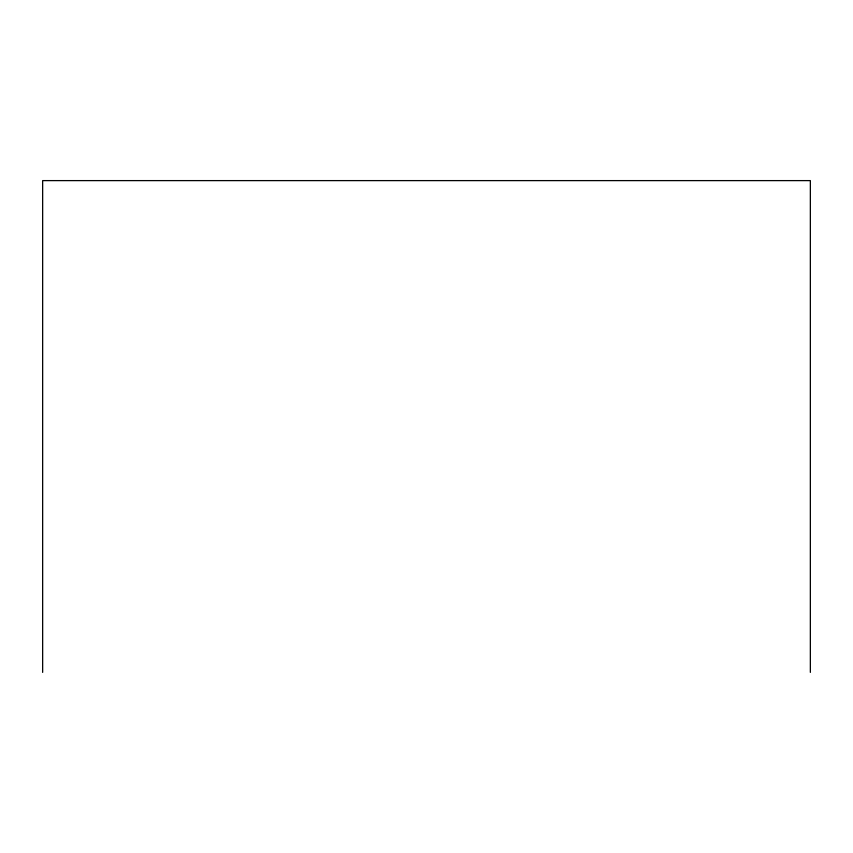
<?xml version="1.0" encoding="UTF-8"?>
<svg xmlns="http://www.w3.org/2000/svg" width="853" height="853" viewBox="0 0 853 853"><rect width="100%" height="100%" fill="white"/><g stroke="black" fill="none" stroke-linecap="round" stroke-linejoin="round"><path stroke-width="1.28" d="M810.35 672.388L810.35 180.612L42.65 180.612L42.65 672.388"/></g></svg>
